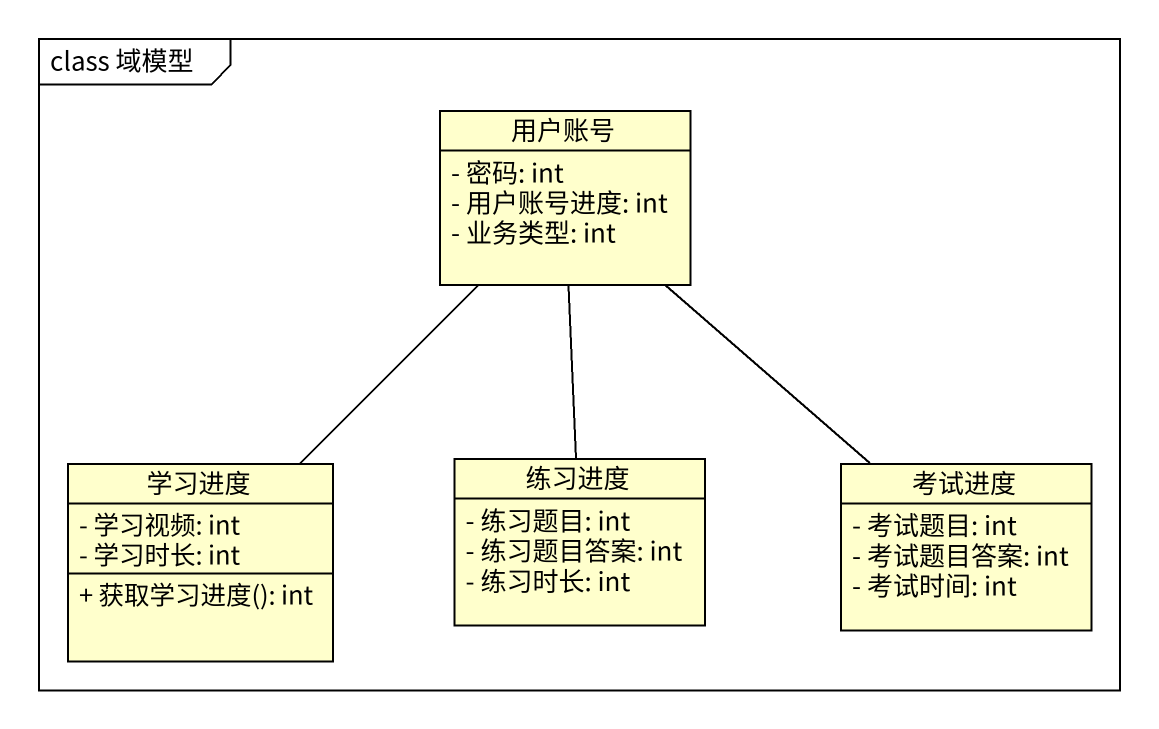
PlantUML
@startuml
mainframe class 域模型
hide circle
hide empty members
skinparam classAttributeIconSize 0
class 用户账号 {
  - 密码: int
  - 用户账号进度: int
  - 业务类型: int
}
class 学习进度 {
  - 学习视频: int
  - 学习时长: int
  + 获取学习进度(): int
}
class 练习进度 {
  - 练习题目: int
  - 练习题目答案: int
  - 练习时长: int
}
class 考试进度 {
  - 考试题目: int
  - 考试题目答案: int
  - 考试时间: int
}
用户账号 -- 学习进度
练习进度 -up- 用户账号
考试进度 -up- 用户账号
@enduml
